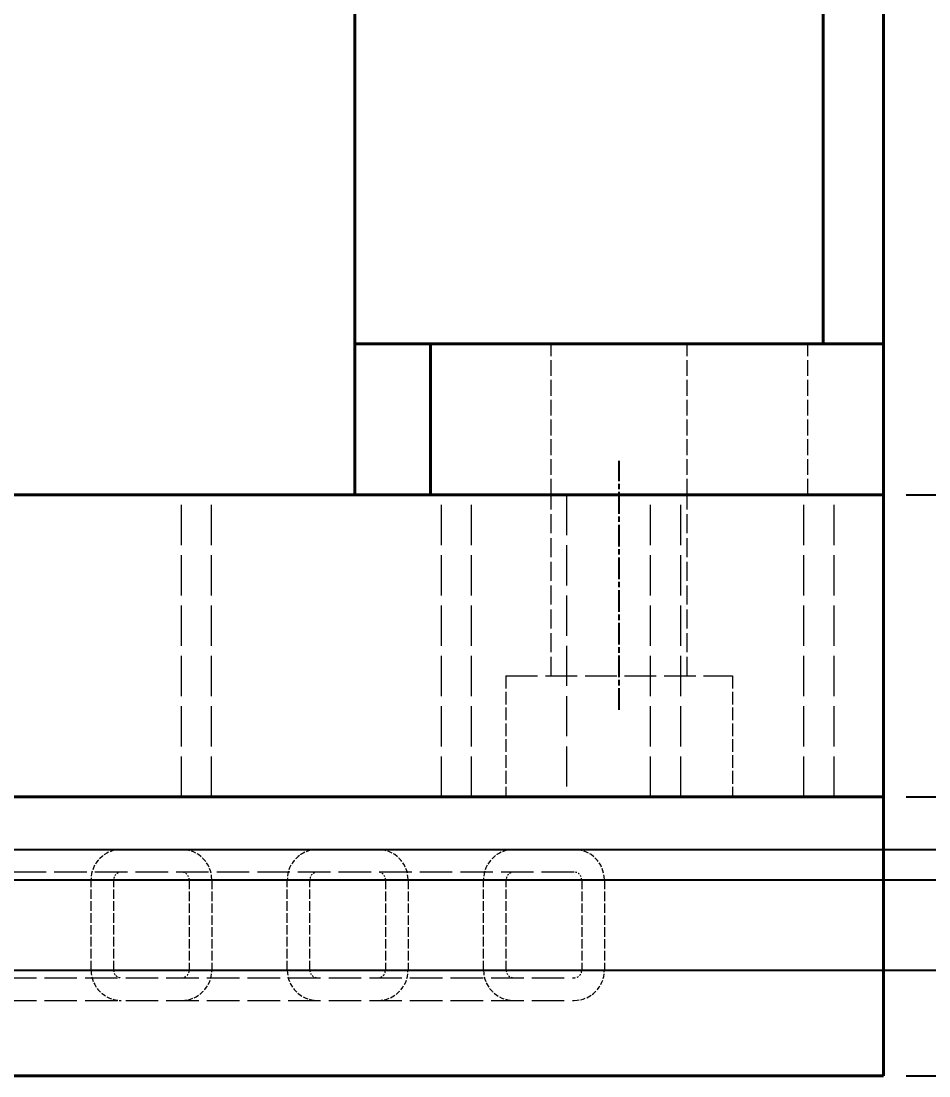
# Model space of a CAD drawing. Header units: millimetres. Extents: x 0 to 2375, y 0 to 3360.
# Drawn here: x 1058.4 to 1118.6, y 2673 to 2742.9 of the extents above; entities that cross this region are included whole.
import ezdxf

# ---------------------------------------------------------------- set-up
doc = ezdxf.new("R2010")
doc.units = ezdxf.units.MM
doc.linetypes.add('DPJA0641_Hot Stamping Coil$0$CHAIN', pattern=[0.3543, 0.2362, -0.0295, 0.0591, -0.0295])
doc.linetypes.add('DPJA0641_Hot Stamping Coil$0$DASHED', pattern=[0.2067, 0.1654, -0.0413])
for name, color, linetype, lineweight in [('DPJA0641_Hot Stamping Coil$0$가려진 것(ISO)', 2, 'DPJA0641_Hot Stamping Coil$0$DASHED', 18), ('DPJA0641_Hot Stamping Coil$0$가시적인 것(ISO)', 3, 'Continuous', 40), ('DPJA0641_Hot Stamping Coil$0$중심선(ISO)', 1, 'Continuous', 25), ('DPJA0641_Hot Stamping Coil$0$치수(ISO)', 2, 'Continuous', 25)]:
    doc.layers.add(name, color=color, linetype=linetype, lineweight=lineweight)
doc.styles.add('DPJA0641_Hot Stamping Coil$0$치수 텍스트_PSTEK_POSCO', font='isocp.shx')
doc.dimstyles.new('DPJA0641_Hot Stamping Coil$0$치수_PSTEK_POSCO', dxfattribs={"dimscale": 3, "dimtxt": 2.5, "dimasz": 2.5, "dimexe": 2, "dimexo": 0.5, "dimgap": 1, "dimtad": 1, "dimrnd": 1e-08, "dimdsep": 46, "dimtxsty": 'DPJA0641_Hot Stamping Coil$0$치수 텍스트_PSTEK_POSCO', "dimcen": 0.09, "dimdle": 10, "dimclrd": 7, "dimclre": 7, "dimclrt": 2, "dimadec": 1, "dimazin": 2, "dimtfac": 1, "dimtmove": 0, "dimatfit": 3, "dimfxl": 0, "dimtolj": 1, "dimlwd": -1, "dimlwe": -1, "dimarcsym": 0})

# ---------------------------------------------------------------- blocks, each defined once
blk = doc.blocks.new('*D270')
at = {"layer": 'Defpoints', "color": 0}
for p in [(1115.545, 337.396), (1214.66, 337.396), (1115.545, 242.396)]:
    blk.add_point(p, dxfattribs=at)
at = {"layer": 'DPJA0641_Hot Stamping Coil$0$치수(ISO)', "color": 7}
for p, q in [((1117.045, 337.396), (1220.66, 337.396)), ((1214.66, 249.896), (1214.66, 329.896)), ((1117.045, 242.396), (1220.66, 242.396))]:
    blk.add_line(p, q, dxfattribs=at)
for points in [[(1213.41, 329.896), (1215.91, 329.896), (1214.66, 337.396)], [(1213.41, 249.896), (1215.91, 249.896), (1214.66, 242.396)]]:
    blk.add_solid(points, dxfattribs=at)
at = {"layer": 'DPJA0641_Hot Stamping Coil$0$치수(ISO)', "color": 2, "insert": (1207.91, 285.46), "char_height": 7.5, "attachment_point": 4, "rotation": 90, "style": 'DPJA0641_Hot Stamping Coil$0$치수 텍스트_PSTEK_POSCO'}
blk.add_mtext('\\A1;95', dxfattribs=at)
blk = doc.blocks.new('*D271')
at = {"layer": 'Defpoints', "color": 0}
for p in [(1115.545, 242.396), (1214.66, 242.396), (1115.545, 203.896)]:
    blk.add_point(p, dxfattribs=at)
at = {"layer": 'DPJA0641_Hot Stamping Coil$0$치수(ISO)', "color": 7}
for p, q in [((1117.045, 242.396), (1220.66, 242.396)), ((1214.66, 211.396), (1214.66, 234.896)), ((1117.045, 203.896), (1220.66, 203.896))]:
    blk.add_line(p, q, dxfattribs=at)
for points in [[(1213.41, 234.896), (1215.91, 234.896), (1214.66, 242.396)], [(1213.41, 211.396), (1215.91, 211.396), (1214.66, 203.896)]]:
    blk.add_solid(points, dxfattribs=at)
at = {"layer": 'DPJA0641_Hot Stamping Coil$0$치수(ISO)', "color": 2, "insert": (1207.91, 215.866), "char_height": 7.5, "attachment_point": 4, "rotation": 90, "style": 'DPJA0641_Hot Stamping Coil$0$치수 텍스트_PSTEK_POSCO'}
blk.add_mtext('\\A1;38.5', dxfattribs=at)
blk = doc.blocks.new('*D272')
at = {"layer": 'Defpoints', "color": 0}
for p in [(1115.545, 242.396), (1186.678, 242.396), (1115.545, 222.396)]:
    blk.add_point(p, dxfattribs=at)
at = {"layer": 'DPJA0641_Hot Stamping Coil$0$치수(ISO)', "color": 7}
for p, q in [((1186.678, 249.896), (1186.678, 271.842)), ((1117.045, 242.396), (1192.678, 242.396)), ((1186.678, 222.396), (1186.678, 242.396)), ((1117.045, 222.396), (1192.678, 222.396)), ((1186.678, 214.896), (1186.678, 207.396))]:
    blk.add_line(p, q, dxfattribs=at)
for points in [[(1185.428, 249.896), (1187.928, 249.896), (1186.678, 242.396)], [(1185.428, 214.896), (1187.928, 214.896), (1186.678, 222.396)]]:
    blk.add_solid(points, dxfattribs=at)
at = {"layer": 'DPJA0641_Hot Stamping Coil$0$치수(ISO)', "color": 2, "insert": (1179.928, 260.396), "char_height": 7.5, "attachment_point": 4, "rotation": 90, "style": 'DPJA0641_Hot Stamping Coil$0$치수 텍스트_PSTEK_POSCO'}
blk.add_mtext('\\A1;20', dxfattribs=at)
blk = doc.blocks.new('*D273')
at = {"layer": 'Defpoints', "color": 0}
for p in [(1115.545, 222.396), (1163.333, 222.396), (1049.564, 218.896)]:
    blk.add_point(p, dxfattribs=at)
at = {"layer": 'DPJA0641_Hot Stamping Coil$0$치수(ISO)', "color": 7}
for p, q in [((1163.333, 229.896), (1163.333, 265.662)), ((1117.045, 222.396), (1169.333, 222.396)), ((1163.333, 218.896), (1163.333, 222.396)), ((1051.064, 218.896), (1169.333, 218.896)), ((1163.333, 211.396), (1163.333, 203.896))]:
    blk.add_line(p, q, dxfattribs=at)
for points in [[(1162.083, 229.896), (1164.583, 229.896), (1163.333, 222.396)], [(1162.083, 211.396), (1164.583, 211.396), (1163.333, 218.896)]]:
    blk.add_solid(points, dxfattribs=at)
at = {"layer": 'DPJA0641_Hot Stamping Coil$0$치수(ISO)', "color": 2, "insert": (1156.583, 251.851), "char_height": 7.5, "attachment_point": 4, "rotation": 90, "style": 'DPJA0641_Hot Stamping Coil$0$치수 텍스트_PSTEK_POSCO'}
blk.add_mtext('\\A1;3.5', dxfattribs=at)
blk = doc.blocks.new('*D274')
at = {"layer": 'Defpoints', "color": 0}
for p in [(937.596, 216.896), (1139.656, 216.896), (928.845, 210.896)]:
    blk.add_point(p, dxfattribs=at)
at = {"layer": 'DPJA0641_Hot Stamping Coil$0$치수(ISO)', "color": 7}
for p, q in [((1139.656, 224.396), (1139.656, 256.057)), ((939.096, 216.896), (1145.656, 216.896)), ((1139.656, 210.896), (1139.656, 216.896)), ((930.345, 210.896), (1145.656, 210.896)), ((1139.656, 203.396), (1139.656, 195.896))]:
    blk.add_line(p, q, dxfattribs=at)
for points in [[(1138.406, 224.396), (1140.906, 224.396), (1139.656, 216.896)], [(1138.406, 203.396), (1140.906, 203.396), (1139.656, 210.896)]]:
    blk.add_solid(points, dxfattribs=at)
at = {"layer": 'DPJA0641_Hot Stamping Coil$0$치수(ISO)', "color": 2, "insert": (1132.906, 249.236), "char_height": 7.5, "attachment_point": 4, "rotation": 90, "style": 'DPJA0641_Hot Stamping Coil$0$치수 텍스트_PSTEK_POSCO'}
blk.add_mtext('\\A1;6', dxfattribs=at)
blk = doc.blocks.new('DPJA0641_Hot Stamping Coil')
at = {"layer": 'DPJA0641_Hot Stamping Coil$0$가려진 것(ISO)', "color": 131, "ltscale": 6.348889}
for p, q in [((1093.545, 242.396), (1093.545, 252.396)), ((1102.545, 242.396), (1102.545, 252.396)), ((1110.545, 242.396), (1110.545, 252.396))]:
    blk.add_line(p, q, dxfattribs=at)
at = {"layer": 'DPJA0641_Hot Stamping Coil$0$가려진 것(ISO)', "ltscale": 16.126431}
for p, q in [((1069.046, 222.396), (1069.046, 242.396)), ((1071.046, 222.396), (1071.046, 242.396)), ((1086.269, 222.396), (1086.269, 242.396)), ((1088.269, 222.396), (1088.269, 242.396)), ((1094.545, 242.396), (1094.545, 222.396)), ((1100.125, 222.396), (1100.125, 242.396)), ((1102.125, 222.396), (1102.125, 242.396)), ((1110.273, 222.396), (1110.273, 242.396)), ((1112.273, 222.396), (1112.273, 242.396))]:
    blk.add_line(p, q, dxfattribs=at)
at = {"layer": 'DPJA0641_Hot Stamping Coil$0$가려진 것(ISO)', "ltscale": 7.618686}
for p, q in [((1093.545, 230.396), (1093.545, 242.396)), ((1102.545, 230.396), (1102.545, 242.396))]:
    blk.add_line(p, q, dxfattribs=at)
at = {"layer": 'DPJA0641_Hot Stamping Coil$0$가려진 것(ISO)', "ltscale": 12.665669}
blk.add_line((1090.545, 230.396), (1105.545, 230.396), dxfattribs=at)
at = {"layer": 'DPJA0641_Hot Stamping Coil$0$가려진 것(ISO)', "ltscale": 5.079091}
for p, q in [((1090.545, 230.396), (1090.545, 222.396)), ((1105.545, 230.396), (1105.545, 222.396))]:
    blk.add_line(p, q, dxfattribs=at)
at = {"layer": 'DPJA0641_Hot Stamping Coil$0$가려진 것(ISO)', "color": 1, "ltscale": 3.809293}
for p, q in [((1063.064, 210.896), (1063.064, 216.896)), ((1064.564, 210.896), (1064.564, 216.896)), ((1069.563, 216.896), (1069.563, 210.896)), ((1071.063, 216.896), (1071.063, 210.896)), ((1076.062, 210.896), (1076.062, 216.896)), ((1077.562, 210.896), (1077.562, 216.896)), ((1082.561, 216.896), (1082.561, 210.896)), ((1084.061, 216.896), (1084.061, 210.896)), ((1089.06, 210.896), (1089.06, 216.896)), ((1090.56, 210.896), (1090.56, 216.896)), ((1095.559, 216.896), (1095.559, 210.896)), ((1097.059, 216.896), (1097.059, 210.896))]:
    blk.add_line(p, q, dxfattribs=at)
at = {"layer": 'DPJA0641_Hot Stamping Coil$0$가려진 것(ISO)', "color": 1, "ltscale": 1.994494}
for centre, start, end in [((1065.064, 216.896), 90, 180), ((1069.063, 216.896), 0, 90), ((1078.062, 216.896), 90, 180), ((1082.061, 216.896), 0, 90), ((1091.06, 216.896), 90, 180), ((1095.059, 216.896), 0, 90), ((1065.064, 210.896), 180, 270), ((1069.063, 210.896), 270, 0), ((1078.062, 210.896), 180, 270), ((1082.061, 210.896), 270, 0), ((1091.06, 210.896), 180, 270), ((1095.059, 210.896), 270, 0)]:
    blk.add_arc(centre, 2, start, end, dxfattribs=at)
at = {"layer": 'DPJA0641_Hot Stamping Coil$0$가려진 것(ISO)', "color": 1, "ltscale": 0.498548}
for centre, start, end in [((1065.064, 216.896), 90, 180), ((1069.063, 216.896), 0, 90), ((1078.062, 216.896), 90, 180), ((1082.061, 216.896), 0, 90), ((1091.06, 216.896), 90, 180), ((1095.059, 216.896), 0, 90), ((1065.064, 210.896), 180, 270), ((1069.063, 210.896), 270, 0), ((1078.062, 210.896), 180, 270), ((1082.061, 210.896), 270, 0), ((1091.06, 210.896), 180, 270), ((1095.059, 210.896), 270, 0)]:
    blk.add_arc(centre, 0.5, start, end, dxfattribs=at)
at = {"layer": 'DPJA0641_Hot Stamping Coil$0$가려진 것(ISO)', "color": 1, "ltscale": 12.803759}
blk.add_open_spline([(1095.059, 218.896), (1095.059, 218.896), (1094.716, 218.896), (1092.919, 218.896), (1090.904, 218.896), (1085.139, 218.896), (1081.389, 218.896), (1071.828, 218.896), (1065.845, 218.896), (1057.475, 218.896), (1055.881, 218.896), (1054.246, 218.896)], degree=3, knots=[-493.364464, -493.364464, -493.364464, -493.364464, -491.640389, -491.640389, -488.839346, -488.839346, -486.038304, -486.038304, -482.951442, -482.951442, -482.249501, -482.249501, -482.249501, -482.249501], dxfattribs=at)
at = {"layer": 'DPJA0641_Hot Stamping Coil$0$가려진 것(ISO)', "color": 1, "ltscale": 13.012316}
for points, knots in [([(1095.059, 217.396), (1095.059, 217.396), (1094.716, 217.396), (1092.919, 217.396), (1090.904, 217.396), (1085.139, 217.396), (1081.389, 217.396), (1071.828, 217.396), (1065.845, 217.396), (1047.421, 217.396), (1033.384, 217.396), (1009.637, 217.396), (1001.025, 217.396), (976.982, 217.396), (961.06, 217.396), (932.671, 217.396), (920.157, 217.396), (891.795, 217.396), (876.429, 217.396), (856.116, 217.396), (849.681, 217.396), (834.151, 217.396), (826.373, 217.396), (816.746, 217.396), (814.033, 217.396), (812.688, 217.396), (812.531, 217.396), (812.533, 217.396)], [-493.364464, -493.364464, -493.364464, -493.364464, -491.640389, -491.640389, -488.839346, -488.839346, -486.038304, -486.038304, -482.951442, -482.951442, -477.697922, -477.697922, -474.928248, -474.928248, -470.186197, -470.186197, -466.400256, -466.400256, -461.221065, -461.221065, -458.498449, -458.498449, -453.86291, -453.86291, -450.13095, -450.13095, -448.986888, -448.986888, -448.986888, -448.986888]), ([(812.533, 210.396), (812.531, 210.396), (812.688, 210.396), (814.033, 210.396), (816.746, 210.396), (826.373, 210.396), (834.151, 210.396), (849.681, 210.396), (856.116, 210.396), (876.429, 210.396), (891.795, 210.396), (920.157, 210.396), (932.671, 210.396), (961.06, 210.396), (976.982, 210.396), (1001.025, 210.396), (1009.637, 210.396), (1033.384, 210.396), (1047.421, 210.396), (1065.845, 210.396), (1071.828, 210.396), (1081.389, 210.396), (1085.139, 210.396), (1090.904, 210.396), (1092.919, 210.396), (1094.716, 210.396), (1095.059, 210.396), (1095.059, 210.396)], [448.986888, 448.986888, 448.986888, 448.986888, 450.13095, 450.13095, 453.86291, 453.86291, 458.498449, 458.498449, 461.221065, 461.221065, 466.400256, 466.400256, 470.186197, 470.186197, 474.928248, 474.928248, 477.697922, 477.697922, 482.951442, 482.951442, 486.038304, 486.038304, 488.839346, 488.839346, 491.640389, 491.640389, 493.364464, 493.364464, 493.364464, 493.364464]), ([(812.533, 208.896), (812.531, 208.896), (812.688, 208.896), (814.033, 208.896), (816.746, 208.896), (826.373, 208.896), (834.151, 208.896), (849.681, 208.896), (856.116, 208.896), (876.429, 208.896), (891.795, 208.896), (920.157, 208.896), (932.671, 208.896), (961.06, 208.896), (976.982, 208.896), (1001.025, 208.896), (1009.637, 208.896), (1033.384, 208.896), (1047.421, 208.896), (1065.845, 208.896), (1071.828, 208.896), (1081.389, 208.896), (1085.139, 208.896), (1090.904, 208.896), (1092.919, 208.896), (1094.716, 208.896), (1095.059, 208.896), (1095.059, 208.896)], [448.986888, 448.986888, 448.986888, 448.986888, 450.13095, 450.13095, 453.86291, 453.86291, 458.498449, 458.498449, 461.221065, 461.221065, 466.400256, 466.400256, 470.186197, 470.186197, 474.928248, 474.928248, 477.697922, 477.697922, 482.951442, 482.951442, 486.038304, 486.038304, 488.839346, 488.839346, 491.640389, 491.640389, 493.364464, 493.364464, 493.364464, 493.364464])]:
    blk.add_open_spline(points, degree=3, knots=knots, dxfattribs=at)
at = {"layer": 'DPJA0641_Hot Stamping Coil$0$가시적인 것(ISO)', "color": 131}
for p, q in [((1115.545, 337.396), (1115.545, 252.396)), ((1111.545, 252.396), (1111.545, 333.396)), ((1080.545, 282.396), (1080.545, 252.396)), ((1085.545, 252.396), (1080.545, 252.396)), ((1080.545, 252.396), (1080.545, 242.396)), ((1085.545, 242.396), (1085.545, 252.396)), ((1115.545, 252.396), (1085.545, 252.396)), ((1115.545, 252.396), (1111.545, 252.396)), ((1115.545, 252.396), (1115.545, 242.396)), ((1085.545, 242.396), (1115.545, 242.396))]:
    blk.add_line(p, q, dxfattribs=at)
at = {"layer": 'DPJA0641_Hot Stamping Coil$0$가시적인 것(ISO)'}
for p, q in [((785.545, 242.396), (1115.545, 242.396)), ((1115.545, 222.396), (1115.545, 242.396)), ((1115.545, 222.396), (785.545, 222.396))]:
    blk.add_line(p, q, dxfattribs=at)
at = {"layer": 'DPJA0641_Hot Stamping Coil$0$가시적인 것(ISO)', "color": 8}
for p, q in [((1115.545, 203.896), (1115.545, 222.396)), ((1030.545, 203.896), (1115.545, 203.896))]:
    blk.add_line(p, q, dxfattribs=at)
at = {"layer": 'DPJA0641_Hot Stamping Coil$0$중심선(ISO)', "linetype": 'DPJA0641_Hot Stamping Coil$0$CHAIN', "ltscale": 6.111541}
blk.add_line((1098.045, 228.146), (1098.045, 244.646), dxfattribs=at)
at = {"layer": 'DPJA0641_Hot Stamping Coil$0$치수(ISO)', "color": 7}
for base, p1, p2, angle, override, picture, middle in [((1214.66, 337.396), (1115.545, 242.396), (1115.545, 337.396), 270, {"dimdec": 2, "dimtp": 0, "dimtm": 0, "dimtdec": 2, "dimtofl": 0, "dimatfit": 1}, '*D270', (1214.66, 289.896)), ((1186.678, 242.396), (1115.545, 222.396), (1115.545, 242.396), 90, {"dimdec": 2, "dimtp": 0, "dimtm": 0, "dimtdec": 2, "dimtofl": 1, "dimatfit": 1}, '*D272', (1186.678, 264.619)), ((1163.333, 222.396), (1049.564, 218.896), (1115.545, 222.396), 90, {"dimdec": 2, "dimtp": 0, "dimtm": 0, "dimtdec": 2, "dimtofl": 1, "dimatfit": 1}, '*D273', (1163.333, 257.256)), ((1139.656, 216.896), (928.845, 210.896), (937.596, 216.896), 90, {"dimdec": 2, "dimtp": 0, "dimtm": 0, "dimtdec": 2, "dimtofl": 1, "dimatfit": 1}, '*D274', (1139.656, 251.146)), ((1214.66, 242.396), (1115.545, 203.896), (1115.545, 242.396), 270, {"dimdec": 2, "dimtp": 0, "dimtm": 0, "dimtdec": 2, "dimtofl": 0, "dimatfit": 1}, '*D271', (1214.66, 223.896))]:
    dim = blk.add_linear_dim(base=base, p1=p1, p2=p2, angle=angle, dimstyle='DPJA0641_Hot Stamping Coil$0$치수_PSTEK_POSCO', override=override, dxfattribs=at)
    dim.commit()
    dim.dimension.update_dxf_attribs({"geometry": picture, "text_midpoint": middle, "dimtype": 128})

msp = doc.modelspace()

# ---------------------------------------------------------------- block references
msp.add_blockref('DPJA0641_Hot Stamping Coil', (0, 2469.13))

doc.saveas('drawing.dxf')
